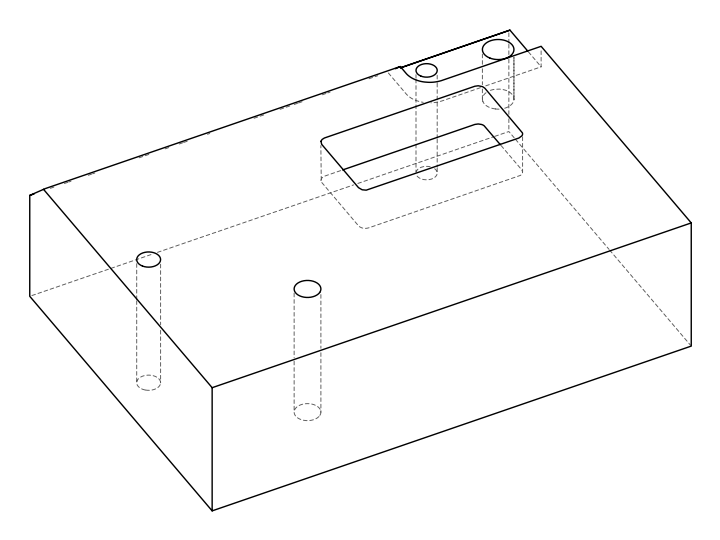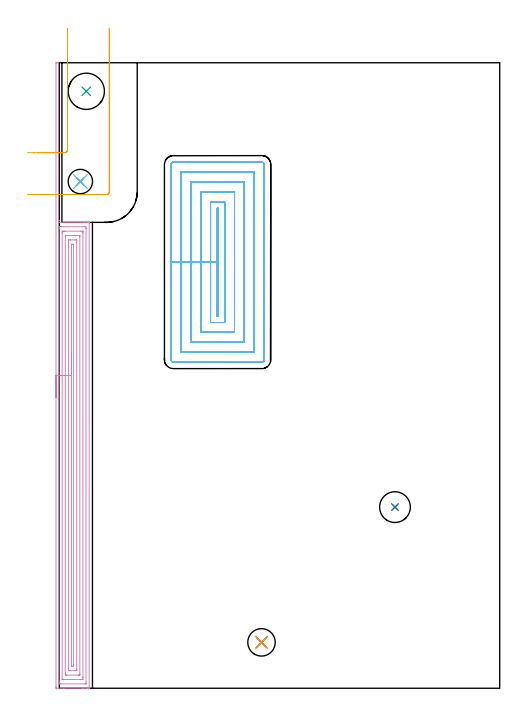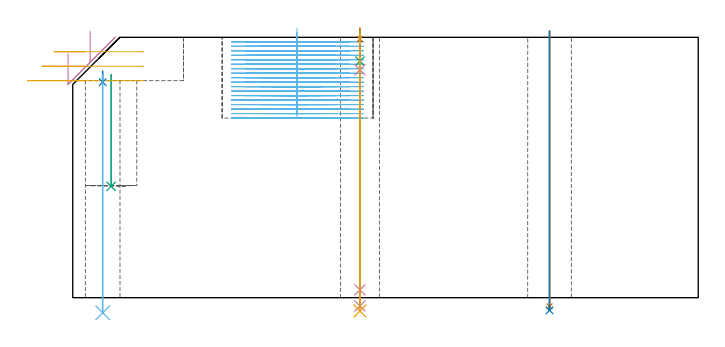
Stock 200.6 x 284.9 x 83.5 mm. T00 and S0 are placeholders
(PLAN: 12 operations, 10 tool changes, 54.9 min)
(1 DRILL_THROUGH_HOLE_FROM_SOLID_MATERIAL | STEP1HOLE | NXT0301_042 | 0.35 min | 3291 mm3)
(2 DRILL_TO_ENLARGE_THROUGH_HOLE | STEP1HOLE | NXT0301_104 | 0.36 min | 9543 mm3)
(3 INDEXABLE_INSERT_DRILL_BLIND_HOLE_FROM_SOLID | STEP1POCKET | NXT0302_004 | 0.15 min | 10170 mm3)
(4 AREA_MILL | FG_CHAMFER_SURFACE | UGT0205_001 | 11 min | 30993 mm3)
(5 MILL_CORNER_NOTCH_RECTANGULAR | CORNER_NOTCH_RECTANGULAR | UGT0201_109 | Follow Part, ap 6.35, ae 75% | 1.2 min | 25570 mm3)
(6 MILL_RECTANGULAR_POCKET | POCKET_RECTANGULAR_STRAIGHT | NXT0201_008 | Follow Part, ap 1.5, ae 75% | 40.64 min | 121262 mm3)
(7 SPOT_DRILL | STEP1HOLE_1 | NXT0321_9005460120000 | 0.03 min | 1 mm3)
(8 SPOT_DRILL_1 | STEP1HOLE_2 | NXT0321_9005460120000 | 0.03 min | 1 mm3)
(9 DRILL_BLIND_HOLE_INTO_CENTER | STEP1HOLE_1 | NXT0301_022 | 0.04 min | 135 mm3)
(10 GUN_DRILL_THROUGH_HOLE | STEP1HOLE_1 | UGT0307_001 | 0.41 min | 1497 mm3)
(11 SPADE_DRILL_TO_ENLARGE_THROUGH_HOLE | STEP1HOLE_1 | UGT0306_003 | 0.36 min | 8598 mm3)
(12 DRILL_THROUGH_HOLE_INTO_CENTER | STEP1HOLE_2 | UGT0301_222 | 0.31 min | 6731 mm3)
(TOOL NXT0301_042 | Carbide Drill 7.1mm [860.1-0710-057A1-MM 2214] | D7.1 PA140 FL85 Z2)
(TOOL NXT0301_104 | Carbide Drill 14mm [860.1-1400-112A1-MM 2214] | D14 PA140 FL123 Z2)
(TOOL NXT0302_004 | Index. Insert Drill 16.5mm [880-D1650L20-05] | D16.5 PA176 FL83 Z2)
(TOOL UGT0205_001 | Chamfer Mill 20 x 3 x 45 deg. | D20 FL50 Z2)
(TOOL UGT0201_109 | End Mill 25.4 mm | D25.4 FL25 Z2)
(TOOL NXT0201_008 | ENDMILL 6mm [2P460-0600-NA 1630] | D6 FL26 Z6)
(TOOL NXT0321_9005460120000 | NC Spot Drill, 142deg, 12mm, Carbide, Uncoated | D12 PA142 FL30 Z2)
(TOOL NXT0301_022 | Carbide Drill 5.1mm [860.1-0510-015A1-MM 2214] | D5.1 PA140 FL28 Z2)
(TOOL UGT0307_001 | Gun Drill 5 mm | D5 PA130 FL24 Z1)
(TOOL UGT0306_003 | Spade Drill 12.5mm | D12.5 PA132 FL10 Z2)
(TOOL UGT0301_222 | Twist Drill 11.1 mm | D11.1 PA118 FL92 Z2)
(OP 1 DRILL_THROUGH_HOLE_FROM_SOLID_MATERIAL)
G17 G21 G94 G90
T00 M6
G54
G17 G0 G90 X152.9 Y82.5 S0 M3
G43 Z93.5 H1
G94 G81 G98 Z-2.792 F250. R85.5
G80
M5
M2
(OP 2 DRILL_TO_ENLARGE_THROUGH_HOLE)
G17 G21 G94 G90
T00 M6
G54
G17 G0 G90 X152.9 Y82.5 S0 M3
G43 Z93.5 H1
G94 G73 G98 Z-4.048 F250. Q12.507 R85.5
G80
M5
M2
(OP 3 INDEXABLE_INSERT_DRILL_BLIND_HOLE_FROM_SOLID)
G17 G21 G94 G90
T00 M6
G54
G17 G0 G90 X12.3 Y271.9 S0 M3
G43 Z93.5 H1
G94 G81 G98 Z35.7 F250. R71.6
G80
M5
M2
(OP 4 AREA_MILL)
G17 G21 G94 G90
T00 M6
G54
G17 G0 G90 X-1.5 Y132.45 S1061 M3
G43 Z93.5 H0
Z78.4
G94 G1 Y132.488 Z77.528 F250.
Y132.602 Z76.664
Y132.791 Z75.812
Y133.053 Z74.98
Y133.387 Z74.174
Y133.79 Z73.4
Y134.258 Z72.664
Y134.789 Z71.972
Y135.379 Z71.329
Y136.022 Z70.74
Y136.714 Z70.208
Y137.45 Z69.74
Y138.224 Z69.337
Y139.03 Z69.003
Y139.862 Z68.741
Y140.713 Z68.552
Y141.578 Z68.438
Y142.45 Z68.4
Y284.847
X-1.493 Y284.89 Z68.405
X-1.289 Y284.9 Z68.61
X-0.799 Z69.1
X-0.393 Y284.895 Z69.499
X-0.302 Y284.89 Z69.588
X-0.3 Y284.745 Z69.6
Y213.374
X-0.299 Y213.109 Z69.594
Y213.107 Z69.595
X-0.3 Y213.1 Z69.6
X-0.298 Y213.097 Z69.598
Y213.096 Z69.595
X-0.299 Y213.093 Z69.596
X-0.3 Y213.063 Z69.6
X-0.299 Y213.034 Z69.594
X-0.298 Y213.017 Z69.592
X-0.299 Y213.014 Z69.595
X-0.3 Y213.01 Z69.6
X-0.299 Y213.008 Z69.597
X-0.297 Y213.006 Z69.592
X-0.299 Y213. Z69.593
X-0.3 Y212.979 Z69.6
X-0.296 Y212.97 Z69.595
X-0.292 Y212.962 Z69.589
X-0.298 Y212.958 Z69.597
X-0.3 Y212.956 Z69.6
Y212.954
Y212.943 Z69.599
X-0.297 Y212.94 Z69.595
X-0.292 Y212.934 Z69.587
X-0.294 Y212.928 Z69.591
X-0.299 Y212.814 Z69.599
X-0.298 Y212.4 Z69.598
X-0.299 Y212.2 Z69.599
X11.351 Z81.248
X12.875 Z82.773
X13.56 Z83.457
X13.579 Y212.196 Z83.476
X13.594 Y212.192 Z83.491
X13.6 Y212.036 Z83.5
Y0.155
X13.597 Y0.009 Z83.488
X13.587 Y0.007 Z83.478
X13.266 Y0. Z83.165
X12.848 Z82.748
X12.235 Z82.13
X11.045 Z80.942
X10.468 Z80.362
X2.108 Z72.005
X-1.239 Z68.658
X-1.308 Y0.001 Z68.589
X-1.492 Y0.01 Z68.406
X-1.499 Y0.194 Z68.399
X-1.5 Y0.601 Z68.4
Y142.45
X-0.086 Z69.814
X-0.085 Y209.36 Z69.815
X-0.077 Y210.193 Z69.823
X0.748 Y210.2 Z70.648
X0.8 Z70.7
X11.403 Z81.303
X12.177 Y210.19 Z82.077
X12.185 Y209.41 Z82.085
Y209.36
Y2.175
X12.184 Y2.069 Z82.084
X12.181 Y2.018 Z82.081
X12.18 Y2.013 Z82.08
X12.164 Y2.009 Z82.064
X12.114 Y2.005 Z82.014
X11.732 Y2. Z81.632
X0.748 Z70.648
X0.245 Y2.001 Z70.145
X0.027 Y2.006 Z69.927
X-0.071 Y2.01 Z69.829
X-0.084 Y2.333 Z69.816
Y2.385
X-0.086 Y3.227 Z69.814
Y142.45
X1.328 Z71.228
X1.329 Y206.99 Z71.229
X1.33 Y207.576 Z71.23
X1.331 Y207.879 Z71.231
X1.335 Y208.179 Z71.235
X1.632 Y208.19 Z71.532
X1.9 Y208.197 Z71.8
X2.516 Y208.2 Z72.416
X2.781 Z72.681
X9.85 Z79.75
X10.468 Y208.197 Z80.368
X10.74 Y208.193 Z80.64
X10.765 Y208.181 Z80.665
X10.767 Y208.166 Z80.667
X10.771 Y207.576 Z80.671
Y207.269
Y5.062
X10.77 Y4.756 Z80.67
X10.766 Y4.169 Z80.666
X10.765 Y4.025 Z80.665
X10.627 Y4.009 Z80.527
X10.468 Y4.005 Z80.368
X9.752 Y4. Z79.652
X9.584 Z79.484
X1.8 Z71.7
X1.632 Y4.001 Z71.532
X1.464 Y4.005 Z71.364
X1.354 Y4.01 Z71.254
X1.335 Y4.017 Z71.235
X1.333 Y4.031 Z71.233
X1.331 Y4.067 Z71.231
X1.329 Y4.169 Z71.229
X1.328 Y142.45 Z71.228
X2.743 Z72.643
Y205.561
X2.745 Y205.791 Z72.645
X2.75 Y206.122 Z72.65
X2.758 Y206.19 Z72.658
X2.86 Y206.195 Z72.76
X2.995 Y206.199 Z72.895
X8.701 Y206.2 Z78.601
X9.181 Y206.199 Z79.081
X9.317 Y206.193 Z79.217
X9.344 Y206.191 Z79.244
X9.35 Y206.145 Z79.25
X9.355 Y206.023 Z79.255
X9.356 Y205.791 Z79.256
X9.357 Y6.183 Z79.257
X9.355 Y6.088 Z79.255
X9.352 Y6.031 Z79.252
X9.349 Y6.01 Z79.249
X9.328 Y6.008 Z79.228
X9.12 Y6.003 Z79.02
X8.701 Y6. Z78.601
X8.655 Z78.555
X3.353 Z73.253
X2.969 Y6.005 Z72.869
X2.778 Y6.01 Z72.678
X2.749 Y6.021 Z72.649
X2.746 Y6.052 Z72.646
X2.745 Y6.105 Z72.645
X2.743 Y6.616 Z72.643
Y6.846
Y142.45
X4.157 Z74.057
Y203.242
X4.158 Y204.007 Z74.058
X4.16 Y204.131 Z74.06
X4.164 Y204.174 Z74.064
X4.168 Y204.19 Z74.068
X4.188 Y204.193 Z74.088
X4.283 Y204.196 Z74.183
X4.975 Y204.2 Z74.875
X5.166 Z75.066
X6.742 Z76.642
X7.626 Z77.526
X7.817 Y204.197 Z77.717
X7.881 Y204.194 Z77.781
X7.926 Y204.191 Z77.826
X7.936 Y204.133 Z77.836
X7.94 Y204.007 Z77.84
X7.942 Y203.881 Z77.842
X7.943 Y203.115 Z77.843
Y8.503
X7.941 Y8.376 Z77.841
X7.936 Y8.122 Z77.836
X7.928 Y8.009 Z77.828
X7.895 Y8.007 Z77.795
X7.817 Y8.004 Z77.717
X7.557 Y8.001 Z77.457
X4.907 Y8. Z74.807
X4.283 Y8.004 Z74.183
X4.194 Y8.007 Z74.094
X4.171 Y8.01 Z74.071
X4.164 Y8.022 Z74.064
X4.162 Y8.08 Z74.062
X4.159 Y8.249 Z74.059
X4.157 Y8.757 Z74.057
Y142.45
X5.571 Z75.471
Y201.814
X5.573 Y201.975 Z75.473
X5.575 Y202.104 Z75.475
X5.578 Y202.182 Z75.478
X5.62 Y202.19 Z75.52
X6.05 Y202.199 Z75.95
X6.073 Y202.2 Z75.973
X6.474 Y202.192 Z76.374
X6.519 Y202.19 Z76.419
X6.523 Y202.16 Z76.423
X6.526 Y202.11 Z76.426
X6.528 Y202.061 Z76.428
X6.529 Y201.739 Z76.429
Y201.331
Y10.823
X6.527 Y10.414 Z76.427
X6.525 Y10.173 Z76.425
X6.522 Y10.053 Z76.422
X6.513 Y10.01 Z76.413
X6.456 Y10.005 Z76.356
X6.05 Y10.002 Z75.95
X5.576 Y10.001 Z75.476
X5.573 Y10.003 Z75.473
Y10.004
X5.572 Y10.414 Z75.472
X5.571 Y10.898 Z75.471
Y142.45
Y143.321 Z75.509
Y144.186 Z75.623
Y145.038 Z75.812
Y145.87 Z76.074
Y146.676 Z76.408
Y147.45 Z76.811
Y148.186 Z77.28
Y148.878 Z77.811
Y149.521 Z78.4
Y150.11 Z79.043
Y150.641 Z79.735
Y151.11 Z80.471
Y151.513 Z81.245
Y151.847 Z82.051
Y152.109 Z82.883
Y152.298 Z83.735
Y152.412 Z84.6
Y152.45 Z85.471
G0 Z93.5
M5
M2
(OP 5 MILL_CORNER_NOTCH_RECTANGULAR)
G17 G21 G94 G90
T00 M6
G54
G17 G0 G90 X-6. Y243.95 S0 M3
G43 Z93.5 H0
Z78.867
G94 G1 X-3. F250.
X2.485 F500.
G3 X3.75 Y245.215 R1.27
G1 Y296.12
Y299.12 F250.
G0 Z93.5
X-6. Y224.9
Z78.867
G1 X-3.
X21.535 F500.
G3 X22.8 Y226.165 R1.27
G1 Y297.6
Y300.6 F250.
G0 Z93.5
X-9.866 Y243.95
Z74.233
G1 X-6.866
X2.485 F500.
G3 X3.75 Y245.215 R1.27
G1 Y297.428
Y300.428 F250.
G0 Z93.5
X-9.866 Y224.9
Z74.233
G1 X-6.866
X21.535 F500.
G3 X22.8 Y226.165 R1.27
G1 Y297.6
Y300.6 F250.
G0 Z93.5
X-14.499 Y243.95
Z69.6
G1 X-11.499
X2.485 F500.
G3 X3.75 Y245.215 R1.27
G1 Y297.6
Y300.6 F250.
G0 Z93.5
X-14.499 Y224.9
Z69.6
G1 X-11.499
X21.535 F500.
G3 X22.8 Y226.165 R1.27
G1 Y297.6
Y300.6 F250.
G0 Z93.5
M5
M2
(OP 6 MILL_RECTANGULAR_POCKET)
G17 G21 G94 G90
T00 M6
G54
G17 G0 G90 X71.9 Y210.666 S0 M3
G43 Z93.5 H1
Z86.5
G94 G1 Y194.1 Z82.061 F250.
Y169.6 F500.
X72.3
Y218.6
X71.9
Y194.1
X68.9
Y166.6
X75.3
Y221.6
X68.9
Y194.1
X64.4
Y162.1
X79.8
Y226.1
X64.4
Y194.1
X59.9
Y157.6
X84.3
Y230.6
X59.9
Y194.1
X55.4
Y153.1
X88.8
Y235.1
X55.4
Y194.1
X50.9
Y149.6
G3 X51.9 Y148.6 R1.
G1 X92.3
G3 X93.3 Y149.6 R1.
G1 Y238.6
G3 X92.3 Y239.6 R1.
G1 X51.9
G3 X50.9 Y238.6 R1.
G1 Y194.1
Y193.1
G0 X71.9 Y210.666 Z85.061
G1 Y194.1 Z80.622 F250.
Y169.6 F500.
X72.3
Y218.6
X71.9
Y194.1
X68.9
Y166.6
X75.3
Y221.6
X68.9
Y194.1
X64.4
Y162.1
X79.8
Y226.1
X64.4
Y194.1
X59.9
Y157.6
X84.3
Y230.6
X59.9
Y194.1
X55.4
Y153.1
X88.8
Y235.1
X55.4
Y194.1
X50.9
Y149.6
G3 X51.9 Y148.6 R1.
G1 X92.3
G3 X93.3 Y149.6 R1.
G1 Y238.6
G3 X92.3 Y239.6 R1.
G1 X51.9
G3 X50.9 Y238.6 R1.
G1 Y194.1
Y193.1
G0 X71.9 Y210.666 Z83.622
G1 Y194.1 Z79.183 F250.
Y169.6 F500.
X72.3
Y218.6
X71.9
Y194.1
X68.9
Y166.6
X75.3
Y221.6
X68.9
Y194.1
X64.4
Y162.1
X79.8
Y226.1
X64.4
Y194.1
X59.9
Y157.6
X84.3
Y230.6
X59.9
Y194.1
X55.4
Y153.1
X88.8
Y235.1
X55.4
Y194.1
X50.9
Y149.6
G3 X51.9 Y148.6 R1.
G1 X92.3
G3 X93.3 Y149.6 R1.
G1 Y238.6
G3 X92.3 Y239.6 R1.
G1 X51.9
G3 X50.9 Y238.6 R1.
G1 Y194.1
Y193.1
G0 X71.9 Y210.666 Z82.183
G1 Y194.1 Z77.744 F250.
Y169.6 F500.
X72.3
Y218.6
X71.9
Y194.1
X68.9
Y166.6
X75.3
Y221.6
X68.9
Y194.1
X64.4
Y162.1
X79.8
Y226.1
X64.4
Y194.1
X59.9
Y157.6
X84.3
Y230.6
X59.9
Y194.1
X55.4
Y153.1
X88.8
Y235.1
X55.4
Y194.1
X50.9
Y149.6
G3 X51.9 Y148.6 R1.
G1 X92.3
G3 X93.3 Y149.6 R1.
G1 Y238.6
G3 X92.3 Y239.6 R1.
G1 X51.9
G3 X50.9 Y238.6 R1.
G1 Y194.1
Y193.1
G0 X71.9 Y210.666 Z80.744
G1 Y194.1 Z76.305 F250.
Y169.6 F500.
X72.3
Y218.6
X71.9
Y194.1
X68.9
Y166.6
X75.3
Y221.6
X68.9
Y194.1
X64.4
Y162.1
X79.8
Y226.1
X64.4
Y194.1
X59.9
Y157.6
X84.3
Y230.6
X59.9
Y194.1
X55.4
Y153.1
X88.8
Y235.1
X55.4
Y194.1
X50.9
Y149.6
G3 X51.9 Y148.6 R1.
G1 X92.3
G3 X93.3 Y149.6 R1.
G1 Y238.6
G3 X92.3 Y239.6 R1.
G1 X51.9
G3 X50.9 Y238.6 R1.
G1 Y194.1
Y193.1
G0 X71.9 Y210.666 Z79.305
G1 Y194.1 Z74.867 F250.
Y169.6 F500.
X72.3
Y218.6
X71.9
Y194.1
X68.9
Y166.6
X75.3
Y221.6
X68.9
Y194.1
X64.4
Y162.1
X79.8
Y226.1
X64.4
Y194.1
X59.9
Y157.6
X84.3
Y230.6
X59.9
Y194.1
X55.4
Y153.1
X88.8
Y235.1
X55.4
Y194.1
X50.9
Y149.6
G3 X51.9 Y148.6 R1.
G1 X92.3
G3 X93.3 Y149.6 R1.
G1 Y238.6
G3 X92.3 Y239.6 R1.
G1 X51.9
G3 X50.9 Y238.6 R1.
G1 Y194.1
Y193.1
G0 X71.9 Y210.666 Z77.867
G1 Y194.1 Z73.428 F250.
Y169.6 F500.
X72.3
Y218.6
X71.9
Y194.1
X68.9
Y166.6
X75.3
Y221.6
X68.9
Y194.1
X64.4
Y162.1
X79.8
Y226.1
X64.4
Y194.1
X59.9
Y157.6
X84.3
Y230.6
X59.9
Y194.1
X55.4
Y153.1
X88.8
Y235.1
X55.4
Y194.1
X50.9
Y149.6
G3 X51.9 Y148.6 R1.
G1 X92.3
G3 X93.3 Y149.6 R1.
G1 Y238.6
G3 X92.3 Y239.6 R1.
G1 X51.9
G3 X50.9 Y238.6 R1.
G1 Y194.1
Y193.1
G0 X71.9 Y210.666 Z76.428
G1 Y194.1 Z71.989 F250.
Y169.6 F500.
X72.3
Y218.6
X71.9
Y194.1
X68.9
Y166.6
X75.3
Y221.6
X68.9
Y194.1
X64.4
Y162.1
X79.8
Y226.1
X64.4
Y194.1
X59.9
Y157.6
X84.3
Y230.6
X59.9
Y194.1
X55.4
Y153.1
X88.8
Y235.1
X55.4
Y194.1
X50.9
Y149.6
G3 X51.9 Y148.6 R1.
G1 X92.3
G3 X93.3 Y149.6 R1.
G1 Y238.6
G3 X92.3 Y239.6 R1.
G1 X51.9
G3 X50.9 Y238.6 R1.
G1 Y194.1
Y193.1
G0 X71.9 Y210.666 Z74.989
G1 Y194.1 Z70.55 F250.
Y169.6 F500.
X72.3
Y218.6
X71.9
Y194.1
X68.9
Y166.6
X75.3
Y221.6
X68.9
Y194.1
X64.4
Y162.1
X79.8
Y226.1
X64.4
Y194.1
X59.9
Y157.6
X84.3
Y230.6
X59.9
Y194.1
X55.4
Y153.1
X88.8
Y235.1
X55.4
Y194.1
X50.9
Y149.6
G3 X51.9 Y148.6 R1.
G1 X92.3
G3 X93.3 Y149.6 R1.
G1 Y238.6
G3 X92.3 Y239.6 R1.
G1 X51.9
G3 X50.9 Y238.6 R1.
G1 Y194.1
Y193.1
G0 X71.9 Y210.666 Z73.55
G1 Y194.1 Z69.111 F250.
Y169.6 F500.
X72.3
Y218.6
X71.9
Y194.1
X68.9
Y166.6
X75.3
Y221.6
X68.9
Y194.1
X64.4
Y162.1
X79.8
Y226.1
X64.4
Y194.1
X59.9
Y157.6
X84.3
Y230.6
X59.9
Y194.1
X55.4
Y153.1
X88.8
Y235.1
X55.4
Y194.1
X50.9
Y149.6
G3 X51.9 Y148.6 R1.
G1 X92.3
G3 X93.3 Y149.6 R1.
G1 Y238.6
G3 X92.3 Y239.6 R1.
G1 X51.9
G3 X50.9 Y238.6 R1.
G1 Y194.1
Y193.1
G0 X71.9 Y210.666 Z72.111
G1 Y194.1 Z67.672 F250.
Y169.6 F500.
X72.3
Y218.6
X71.9
Y194.1
X68.9
Y166.6
X75.3
Y221.6
X68.9
Y194.1
X64.4
Y162.1
X79.8
Y226.1
X64.4
Y194.1
X59.9
Y157.6
X84.3
Y230.6
X59.9
Y194.1
X55.4
Y153.1
X88.8
Y235.1
X55.4
Y194.1
X50.9
Y149.6
G3 X51.9 Y148.6 R1.
G1 X92.3
G3 X93.3 Y149.6 R1.
G1 Y238.6
G3 X92.3 Y239.6 R1.
G1 X51.9
G3 X50.9 Y238.6 R1.
G1 Y194.1
Y193.1
G0 X71.9 Y210.666 Z70.672
G1 Y194.1 Z66.233 F250.
Y169.6 F500.
X72.3
Y218.6
X71.9
Y194.1
X68.9
Y166.6
X75.3
Y221.6
X68.9
Y194.1
X64.4
Y162.1
X79.8
Y226.1
X64.4
Y194.1
X59.9
Y157.6
X84.3
Y230.6
X59.9
Y194.1
X55.4
Y153.1
X88.8
Y235.1
X55.4
Y194.1
X50.9
Y149.6
G3 X51.9 Y148.6 R1.
G1 X92.3
G3 X93.3 Y149.6 R1.
G1 Y238.6
G3 X92.3 Y239.6 R1.
G1 X51.9
G3 X50.9 Y238.6 R1.
G1 Y194.1
Y193.1
G0 X71.9 Y210.666 Z69.233
G1 Y194.1 Z64.794 F250.
Y169.6 F500.
X72.3
Y218.6
X71.9
Y194.1
X68.9
Y166.6
X75.3
Y221.6
X68.9
Y194.1
X64.4
Y162.1
X79.8
Y226.1
X64.4
Y194.1
X59.9
Y157.6
X84.3
Y230.6
X59.9
Y194.1
X55.4
Y153.1
X88.8
Y235.1
X55.4
Y194.1
X50.9
Y149.6
G3 X51.9 Y148.6 R1.
G1 X92.3
G3 X93.3 Y149.6 R1.
G1 Y238.6
G3 X92.3 Y239.6 R1.
G1 X51.9
G3 X50.9 Y238.6 R1.
G1 Y194.1
Y193.1
G0 X71.9 Y210.666 Z67.794
G1 Y194.1 Z63.356 F250.
Y169.6 F500.
X72.3
Y218.6
X71.9
Y194.1
X68.9
Y166.6
X75.3
Y221.6
X68.9
Y194.1
X64.4
Y162.1
X79.8
Y226.1
X64.4
Y194.1
X59.9
Y157.6
X84.3
Y230.6
X59.9
Y194.1
X55.4
Y153.1
X88.8
Y235.1
X55.4
Y194.1
X50.9
Y149.6
G3 X51.9 Y148.6 R1.
G1 X92.3
G3 X93.3 Y149.6 R1.
G1 Y238.6
G3 X92.3 Y239.6 R1.
G1 X51.9
G3 X50.9 Y238.6 R1.
G1 Y194.1
Y193.1
G0 X71.9 Y210.666 Z66.356
G1 Y194.1 Z61.917 F250.
Y169.6 F500.
X72.3
Y218.6
X71.9
Y194.1
X68.9
Y166.6
X75.3
Y221.6
X68.9
Y194.1
X64.4
Y162.1
X79.8
Y226.1
X64.4
Y194.1
X59.9
Y157.6
X84.3
Y230.6
X59.9
Y194.1
X55.4
Y153.1
X88.8
Y235.1
X55.4
Y194.1
X50.9
Y149.6
G3 X51.9 Y148.6 R1.
G1 X92.3
G3 X93.3 Y149.6 R1.
G1 Y238.6
G3 X92.3 Y239.6 R1.
G1 X51.9
G3 X50.9 Y238.6 R1.
G1 Y194.1
Y193.1
G0 X71.9 Y210.666 Z64.917
G1 Y194.1 Z60.478 F250.
Y169.6 F500.
X72.3
Y218.6
X71.9
Y194.1
X68.9
Y166.6
X75.3
Y221.6
X68.9
Y194.1
X64.4
Y162.1
X79.8
Y226.1
X64.4
Y194.1
X59.9
Y157.6
X84.3
Y230.6
X59.9
Y194.1
X55.4
Y153.1
X88.8
Y235.1
X55.4
Y194.1
X50.9
Y149.6
G3 X51.9 Y148.6 R1.
G1 X92.3
G3 X93.3 Y149.6 R1.
G1 Y238.6
G3 X92.3 Y239.6 R1.
G1 X51.9
G3 X50.9 Y238.6 R1.
G1 Y194.1
Y193.1
G0 X71.9 Y210.666 Z63.478
G1 Y194.1 Z59.039 F250.
Y169.6 F500.
X72.3
Y218.6
X71.9
Y194.1
X68.9
Y166.6
X75.3
Y221.6
X68.9
Y194.1
X64.4
Y162.1
X79.8
Y226.1
X64.4
Y194.1
X59.9
Y157.6
X84.3
Y230.6
X59.9
Y194.1
X55.4
Y153.1
X88.8
Y235.1
X55.4
Y194.1
X50.9
Y149.6
G3 X51.9 Y148.6 R1.
G1 X92.3
G3 X93.3 Y149.6 R1.
G1 Y238.6
G3 X92.3 Y239.6 R1.
G1 X51.9
G3 X50.9 Y238.6 R1.
G1 Y194.1
Y193.1
G0 X71.9 Y210.666 Z62.039
G1 Y194.1 Z57.6 F250.
Y169.6 F500.
X72.3
Y218.6
X71.9
Y194.1
X68.9
Y166.6
X75.3
Y221.6
X68.9
Y194.1
X64.4
Y162.1
X79.8
Y226.1
X64.4
Y194.1
X59.9
Y157.6
X84.3
Y230.6
X59.9
Y194.1
X55.4
Y153.1
X88.8
Y235.1
X55.4
Y194.1
X50.9
Y149.6
G3 X51.9 Y148.6 R1.
G1 X92.3
G3 X93.3 Y149.6 R1.
G1 Y238.6
G3 X92.3 Y239.6 R1.
G1 X51.9
G3 X50.9 Y238.6 R1.
G1 Y194.1
Y193.1
G0 Z93.5
M5
M2
(OP 7 SPOT_DRILL)
G17 G21 G94 G90
T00 M6
G54
G17 G0 G90 X92.1 Y20.9 S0 M3
G43 Z93.5 H0
G94 G81 G98 Z82.962 F250. R86.5
G80
M5
M2
(OP 8 SPOT_DRILL_1)
G17 G21 G94 G90
T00 M6
G54
G17 G0 G90 X9.6 Y230.8 S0 M3
G43 Z93.5 H0
G94 G81 G98 Z69.122 F250. R72.6
G80
M5
M2
(OP 9 DRILL_BLIND_HOLE_INTO_CENTER)
G17 G21 G94 G90
T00 M6
G54
G17 G0 G90 X92.1 Y20.9 S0 M3
G43 Z93.5 H1
G94 G81 G98 Z75.85 F250. R85.5
G80
M5
M2
(OP 10 GUN_DRILL_THROUGH_HOLE)
G17 G21 G94 G90
T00 M6
G54
G17 G0 G90 X92.1 Y20.9 M8
G43 Z93.5 H0
Z83.322
S716 M3
G94 G1 Z73.094 F125. M26
G4 X.084
Z2.5 F250.
G4 X.084
Z-2.666 F125.
G4 X.084
M5
M9
G0 Z83.322
Z93.5
M2
(OP 11 SPADE_DRILL_TO_ENLARGE_THROUGH_HOLE)
G17 G21 G94 G90
T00 M6
G54
G17 G0 G90 X92.1 Y20.9 S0 M3
G43 Z93.5 H0
G94 G73 G98 Z-4.283 F250. Q10.973 R85.5
G80
M5
M2
(OP 12 DRILL_THROUGH_HOLE_INTO_CENTER)
G17 G21 G94 G90
T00 M6
G54
G17 G0 G90 X9.6 Y230.8 S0 M3
G43 Z93.5 H0
G94 G73 G98 Z-4.835 F250. Q10.634 R71.6
G80
M5
M2
